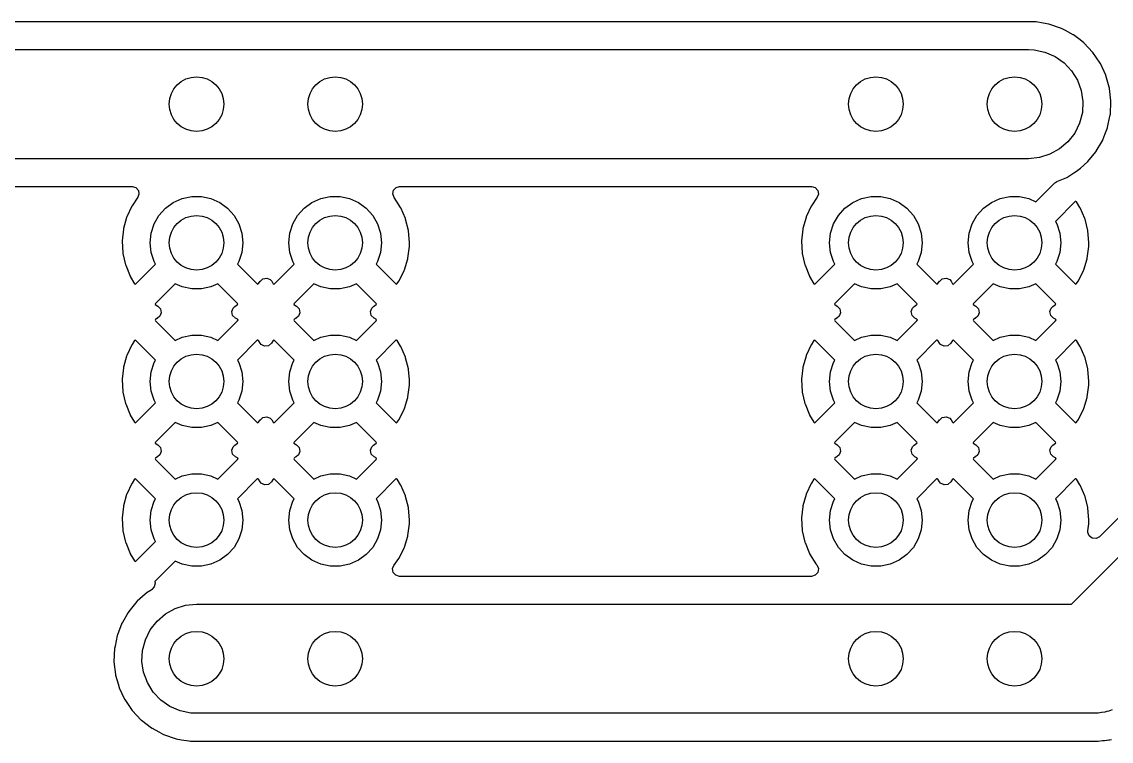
# Model space of a CAD drawing. Extents: x 80 to 223, y -132 to -72.
# Drawn here: x 190.85 to 210.81, y -98.29 to -85.11 of the extents above; entities that cross this region are included whole.
import ezdxf

# ---------------------------------------------------------------- set-up
doc = ezdxf.new("R2010")
doc.units = 0
doc.layers.add('BLACK', color=7, linetype='CONTINUOUS')

msp = doc.modelspace()

# ---------------------------------------------------------------- linework, layer by layer
at = {"layer": 'BLACK', "linetype": 'CONTINUOUS'}
for p, q in [((209.404, -85.1055), (168.595, -85.1055)), ((209.405, -85.1056), (209.404, -85.1055)), ((209.429, -85.1066), (209.405, -85.1056)), ((209.405, -85.1056), (209.405, -85.1056)), ((209.433, -85.1068), (209.429, -85.1066)), ((209.429, -85.1066), (209.429, -85.1066)), ((209.437, -85.1075), (209.433, -85.1068)), ((209.564, -85.1294), (209.437, -85.1075)), ((209.437, -85.1075), (209.437, -85.1075)), ((209.672, -85.1481), (209.564, -85.1294)), ((209.902, -85.2272), (209.672, -85.1481)), ((209.94, -85.2473), (209.902, -85.2272)), ((209.975, -85.2665), (209.94, -85.2473)), ((210.116, -85.3419), (209.975, -85.2665)), ((210.12, -85.3449), (210.116, -85.3419)), ((210.12, -85.345), (210.12, -85.3449)), ((210.242, -85.438), (210.12, -85.345)), ((168.656, -85.614), (209.296, -85.614)), ((209.296, -85.614), (209.401, -85.6195)), ((209.401, -85.6195), (209.598, -85.6608)), ((210.309, -85.4893), (210.242, -85.438)), ((210.475, -85.6657), (210.309, -85.4893)), ((209.598, -85.6608), (209.784, -85.7411)), ((209.784, -85.7411), (209.949, -85.857)), ((210.612, -85.8665), (210.475, -85.6657)), ((209.949, -85.857), (210.088, -86.0039)), ((210.088, -86.0039), (210.195, -86.1756)), ((210.614, -85.871), (210.612, -85.8665)), ((210.712, -86.0819), (210.614, -85.871)), ((210.614, -85.871), (210.614, -85.871)), ((210.195, -86.1756), (210.265, -86.3653)), ((210.714, -86.0865), (210.712, -86.0819)), ((210.712, -86.0819), (210.712, -86.0819)), ((210.716, -86.0913), (210.714, -86.0865)), ((210.777, -86.3057), (210.716, -86.0913)), ((210.265, -86.3653), (210.295, -86.5652)), ((210.781, -86.32), (210.777, -86.3057)), ((210.781, -86.3251), (210.781, -86.32)), ((210.807, -86.5515), (210.781, -86.3251)), ((210.781, -86.3251), (210.781, -86.3251)), ((210.295, -86.5652), (210.284, -86.767)), ((210.797, -86.8037), (210.808, -86.5612)), ((210.808, -86.5612), (210.807, -86.5515)), ((210.284, -86.767), (210.233, -86.9626)), ((210.76, -86.984), (210.796, -86.8086)), ((210.796, -86.8086), (210.797, -86.8037)), ((210.796, -86.8086), (210.796, -86.8086)), ((210.233, -86.9626), (210.144, -87.1439)), ((210.748, -87.0413), (210.76, -86.984)), ((210.144, -87.1439), (210.02, -87.3036)), ((210.661, -87.2679), (210.698, -87.171)), ((210.698, -87.171), (210.746, -87.046)), ((210.746, -87.046), (210.748, -87.0413)), ((210.746, -87.046), (210.746, -87.046)), ((210.02, -87.3036), (209.867, -87.4351)), ((210.539, -87.4777), (210.641, -87.3027)), ((210.641, -87.3027), (210.658, -87.2723)), ((210.658, -87.2723), (210.661, -87.2679)), ((210.658, -87.2723), (210.658, -87.2723)), ((209.296, -87.614), (168.656, -87.614)), ((209.497, -87.5936), (209.296, -87.614)), ((209.69, -87.5331), (209.497, -87.5936)), ((209.867, -87.4351), (209.69, -87.5331)), ((210.411, -87.6328), (210.536, -87.4816)), ((210.536, -87.4816), (210.539, -87.4777)), ((210.536, -87.4816), (210.536, -87.4816)), ((210.203, -87.8258), (210.248, -87.7856)), ((210.248, -87.7856), (210.381, -87.6686)), ((210.381, -87.6686), (210.385, -87.6653)), ((210.381, -87.6686), (210.381, -87.6686)), ((210.385, -87.6653), (210.411, -87.6328)), ((209.819, -88.0308), (209.997, -87.9552)), ((209.997, -87.9552), (210.13, -87.8713)), ((210.13, -87.8713), (210.198, -87.8285)), ((210.198, -87.8285), (210.203, -87.8258)), ((210.198, -87.8285), (210.198, -87.8285)), ((185.077, -88.1225), (192.877, -88.1225)), ((192.877, -88.1225), (192.945, -88.1425)), ((192.945, -88.1425), (192.992, -88.1962)), ((192.992, -88.1962), (193.002, -88.2664)), ((197.652, -88.2592), (197.666, -88.1896)), ((197.666, -88.1896), (197.715, -88.1387)), ((197.715, -88.1387), (197.777, -88.1225)), ((197.777, -88.1225), (205.323, -88.1225)), ((205.323, -88.1225), (205.391, -88.1425)), ((205.391, -88.1425), (205.438, -88.1962)), ((205.438, -88.1962), (205.448, -88.2664)), ((209.434, -88.4031), (209.779, -88.0577)), ((209.779, -88.0577), (209.819, -88.0308)), ((192.981, -88.3195), (192.874, -88.4766)), ((193.002, -88.2664), (192.981, -88.3195)), ((193.631, -88.4179), (193.793, -88.3456)), ((193.793, -88.3456), (193.967, -88.3087)), ((193.967, -88.3087), (194.145, -88.3087)), ((194.145, -88.3087), (194.319, -88.3456)), ((194.319, -88.3456), (194.481, -88.4179)), ((196.171, -88.4179), (196.333, -88.3456)), ((196.333, -88.3456), (196.507, -88.3087)), ((196.507, -88.3087), (196.685, -88.3087)), ((196.685, -88.3087), (196.859, -88.3456)), ((196.859, -88.3456), (197.021, -88.4179)), ((197.676, -88.3223), (197.652, -88.2592)), ((197.676, -88.3226), (197.676, -88.3223)), ((197.677, -88.3246), (197.676, -88.3226)), ((197.677, -88.3254), (197.677, -88.3246)), ((197.678, -88.3269), (197.677, -88.3254)), ((197.794, -88.5057), (197.678, -88.3269)), ((205.427, -88.3195), (205.32, -88.4766)), ((205.448, -88.2664), (205.427, -88.3195)), ((206.077, -88.4179), (206.239, -88.3456)), ((206.239, -88.3456), (206.413, -88.3087)), ((206.413, -88.3087), (206.591, -88.3087)), ((206.591, -88.3087), (206.765, -88.3456)), ((206.765, -88.3456), (206.927, -88.4179)), ((208.617, -88.4179), (208.779, -88.3456)), ((208.779, -88.3456), (208.953, -88.3087)), ((208.953, -88.3087), (209.131, -88.3087)), ((209.131, -88.3087), (209.305, -88.3456)), ((209.305, -88.3456), (209.434, -88.4031)), ((210.155, -88.4004), (209.792, -88.7629)), ((210.164, -88.396), (210.155, -88.4004)), ((210.175, -88.4052), (210.164, -88.396)), ((210.24, -88.5057), (210.175, -88.4052)), ((192.869, -88.4856), (192.779, -88.6788)), ((192.874, -88.4766), (192.869, -88.4856)), ((193.368, -88.6544), (193.487, -88.5223)), ((193.487, -88.5223), (193.631, -88.4179)), ((194.481, -88.4179), (194.625, -88.5223)), ((194.625, -88.5223), (194.744, -88.6544)), ((195.908, -88.6544), (196.027, -88.5223)), ((196.027, -88.5223), (196.171, -88.4179)), ((197.021, -88.4179), (197.165, -88.5223)), ((197.165, -88.5223), (197.284, -88.6544)), ((197.799, -88.5148), (197.794, -88.5057)), ((197.884, -88.7101), (197.799, -88.5148)), ((205.315, -88.4856), (205.225, -88.6788)), ((205.32, -88.4766), (205.315, -88.4856)), ((205.814, -88.6544), (205.933, -88.5223)), ((205.933, -88.5223), (206.077, -88.4179)), ((206.927, -88.4179), (207.071, -88.5223)), ((207.071, -88.5223), (207.19, -88.6544)), ((208.354, -88.6544), (208.473, -88.5223)), ((208.473, -88.5223), (208.617, -88.4179)), ((210.245, -88.5148), (210.24, -88.5057)), ((210.33, -88.7101), (210.245, -88.5148)), ((216.641, -88.4981), (210.6, -94.5392)), ((192.776, -88.6885), (192.719, -88.8937)), ((192.779, -88.6788), (192.776, -88.6885)), ((193.225, -88.9773), (193.279, -88.8083)), ((193.279, -88.8083), (193.368, -88.6544)), ((194.744, -88.6544), (194.833, -88.8083)), ((194.833, -88.8083), (194.887, -88.9773)), ((195.765, -88.9773), (195.819, -88.8083)), ((195.819, -88.8083), (195.908, -88.6544)), ((197.284, -88.6544), (197.373, -88.8083)), ((197.373, -88.8083), (197.427, -88.9773)), ((197.887, -88.7199), (197.884, -88.7101)), ((197.939, -88.9264), (197.887, -88.7199)), ((205.222, -88.6885), (205.165, -88.8937)), ((205.225, -88.6788), (205.222, -88.6885)), ((205.671, -88.9773), (205.725, -88.8083)), ((205.725, -88.8083), (205.814, -88.6544)), ((207.19, -88.6544), (207.279, -88.8083)), ((207.279, -88.8083), (207.333, -88.9773)), ((208.211, -88.9773), (208.265, -88.8083)), ((208.265, -88.8083), (208.354, -88.6544)), ((209.792, -88.7629), (209.819, -88.8083)), ((209.819, -88.8083), (209.873, -88.9773)), ((210.084, -95.774), (217.186, -88.6719)), ((210.333, -88.7199), (210.33, -88.7101)), ((210.385, -88.9264), (210.333, -88.7199)), ((192.717, -88.9038), (192.694, -89.1156)), ((192.719, -88.8937), (192.717, -88.9038)), ((193.206, -89.154), (193.225, -88.9773)), ((194.887, -88.9773), (194.906, -89.154)), ((195.746, -89.154), (195.765, -88.9773)), ((197.427, -88.9773), (197.446, -89.154)), ((197.941, -88.9366), (197.939, -88.9264)), ((197.958, -89.1506), (197.941, -88.9366)), ((205.163, -88.9038), (205.14, -89.1156)), ((205.165, -88.8937), (205.163, -88.9038)), ((205.652, -89.154), (205.671, -88.9773)), ((207.333, -88.9773), (207.352, -89.154)), ((208.192, -89.154), (208.211, -88.9773)), ((209.873, -88.9773), (209.892, -89.154)), ((210.387, -88.9366), (210.385, -88.9264)), ((210.404, -89.1506), (210.387, -88.9366)), ((192.694, -89.1156), (192.694, -89.1259)), ((192.694, -89.1259), (192.706, -89.3385)), ((193.225, -89.3307), (193.206, -89.154)), ((194.906, -89.154), (194.887, -89.3307)), ((195.765, -89.3307), (195.746, -89.154)), ((197.446, -89.154), (197.427, -89.3307)), ((197.957, -89.2172), (197.959, -89.1574)), ((197.959, -89.1574), (197.958, -89.1506)), ((205.14, -89.1156), (205.14, -89.1259)), ((205.14, -89.1259), (205.152, -89.3385)), ((205.671, -89.3307), (205.652, -89.154)), ((207.352, -89.154), (207.333, -89.3307)), ((208.211, -89.3307), (208.192, -89.154)), ((209.892, -89.154), (209.873, -89.3307)), ((210.403, -89.2172), (210.405, -89.1574)), ((210.405, -89.1574), (210.404, -89.1506)), ((192.706, -89.3385), (192.708, -89.3487)), ((192.708, -89.3487), (192.755, -89.5564)), ((193.279, -89.4997), (193.225, -89.3307)), ((194.887, -89.3307), (194.833, -89.4997)), ((195.819, -89.4997), (195.765, -89.3307)), ((197.427, -89.3307), (197.373, -89.4997)), ((197.929, -89.4368), (197.957, -89.2239)), ((197.957, -89.2239), (197.957, -89.2172)), ((205.152, -89.3385), (205.154, -89.3487)), ((205.154, -89.3487), (205.201, -89.5564)), ((205.725, -89.4997), (205.671, -89.3307)), ((207.333, -89.3307), (207.279, -89.4997)), ((208.265, -89.4997), (208.211, -89.3307)), ((209.873, -89.3307), (209.819, -89.4997)), ((210.375, -89.4368), (210.403, -89.2239)), ((210.403, -89.2239), (210.403, -89.2172)), ((192.755, -89.5564), (192.758, -89.5663)), ((192.758, -89.5663), (192.838, -89.7636)), ((192.942, -89.9091), (193.306, -89.5451)), ((193.306, -89.5451), (193.279, -89.4997)), ((194.833, -89.4997), (194.806, -89.5451)), ((194.806, -89.5451), (195.166, -89.9053)), ((195.482, -89.9091), (195.846, -89.5451)), ((195.846, -89.5451), (195.819, -89.4997)), ((197.373, -89.4997), (197.346, -89.5451)), ((197.346, -89.5451), (197.706, -89.9053)), ((197.864, -89.6507), (197.926, -89.4469)), ((197.926, -89.4469), (197.929, -89.4368)), ((205.201, -89.5564), (205.204, -89.5663)), ((205.204, -89.5663), (205.284, -89.7636)), ((205.388, -89.9091), (205.752, -89.5451)), ((205.752, -89.5451), (205.725, -89.4997)), ((207.279, -89.4997), (207.252, -89.5451)), ((207.252, -89.5451), (207.612, -89.9053)), ((207.928, -89.9091), (208.292, -89.5451)), ((208.292, -89.5451), (208.265, -89.4997)), ((209.819, -89.4997), (209.792, -89.5451)), ((209.792, -89.5451), (210.152, -89.9053)), ((210.31, -89.6507), (210.372, -89.4469)), ((210.372, -89.4469), (210.375, -89.4368)), ((192.838, -89.7636), (192.842, -89.7728)), ((192.842, -89.7728), (192.922, -89.9034)), ((195.273, -89.8129), (195.343, -89.8007)), ((195.343, -89.8007), (195.408, -89.8282)), ((197.766, -89.8512), (197.861, -89.6603)), ((197.861, -89.6603), (197.864, -89.6507)), ((205.284, -89.7636), (205.288, -89.7728)), ((205.288, -89.7728), (205.368, -89.9034)), ((207.719, -89.8129), (207.789, -89.8007)), ((207.789, -89.8007), (207.854, -89.8282)), ((210.212, -89.8512), (210.307, -89.6603)), ((210.307, -89.6603), (210.31, -89.6507)), ((192.922, -89.9034), (192.933, -89.9129)), ((192.933, -89.9129), (192.942, -89.9091)), ((193.664, -89.9049), (193.303, -90.2665)), ((193.793, -89.9624), (193.664, -89.9049)), ((193.967, -89.9993), (193.793, -89.9624)), ((194.145, -89.9993), (193.967, -89.9993)), ((194.319, -89.9624), (194.145, -89.9993)), ((194.448, -89.9049), (194.319, -89.9624)), ((194.807, -90.2639), (194.448, -89.9049)), ((195.166, -89.9053), (195.178, -89.9118)), ((195.178, -89.9118), (195.19, -89.9029)), ((195.19, -89.9029), (195.224, -89.8558)), ((195.224, -89.8558), (195.225, -89.8566)), ((195.225, -89.8566), (195.273, -89.8129)), ((195.408, -89.8282), (195.436, -89.86)), ((195.436, -89.86), (195.462, -89.9034)), ((195.462, -89.9034), (195.473, -89.9129)), ((195.473, -89.9129), (195.482, -89.9091)), ((196.204, -89.9049), (195.843, -90.2665)), ((196.333, -89.9624), (196.204, -89.9049)), ((196.507, -89.9993), (196.333, -89.9624)), ((196.685, -89.9993), (196.507, -89.9993)), ((196.859, -89.9624), (196.685, -89.9993)), ((196.988, -89.9049), (196.859, -89.9624)), ((197.347, -90.2639), (196.988, -89.9049)), ((197.706, -89.9053), (197.718, -89.9118)), ((197.718, -89.9118), (197.73, -89.9029)), ((197.73, -89.9029), (197.761, -89.86)), ((197.761, -89.86), (197.766, -89.8512)), ((205.368, -89.9034), (205.379, -89.9129)), ((205.379, -89.9129), (205.388, -89.9091)), ((206.11, -89.9049), (205.749, -90.2665)), ((206.239, -89.9624), (206.11, -89.9049)), ((206.413, -89.9993), (206.239, -89.9624)), ((206.591, -89.9993), (206.413, -89.9993)), ((206.765, -89.9624), (206.591, -89.9993)), ((206.894, -89.9049), (206.765, -89.9624)), ((207.253, -90.2639), (206.894, -89.9049)), ((207.612, -89.9053), (207.624, -89.9118)), ((207.624, -89.9118), (207.636, -89.9029)), ((207.636, -89.9029), (207.67, -89.8558)), ((207.67, -89.8558), (207.671, -89.8566)), ((207.671, -89.8566), (207.719, -89.8129)), ((207.854, -89.8282), (207.882, -89.86)), ((207.882, -89.86), (207.908, -89.9034)), ((207.908, -89.9034), (207.919, -89.9129)), ((207.919, -89.9129), (207.928, -89.9091)), ((208.65, -89.9049), (208.289, -90.2665)), ((208.779, -89.9624), (208.65, -89.9049)), ((208.953, -89.9993), (208.779, -89.9624)), ((209.131, -89.9993), (208.953, -89.9993)), ((209.305, -89.9624), (209.131, -89.9993)), ((209.434, -89.9049), (209.305, -89.9624)), ((209.793, -90.2639), (209.434, -89.9049)), ((210.152, -89.9053), (210.164, -89.9118)), ((210.164, -89.9118), (210.176, -89.9029)), ((210.176, -89.9029), (210.207, -89.86)), ((210.207, -89.86), (210.212, -89.8512)), ((193.303, -90.2665), (193.296, -90.2789)), ((193.296, -90.2789), (193.301, -90.2859)), ((193.301, -90.2859), (193.348, -90.3135)), ((193.348, -90.3135), (193.397, -90.3651)), ((193.397, -90.3651), (193.41, -90.4349)), ((194.703, -90.416), (194.728, -90.3496)), ((194.728, -90.3496), (194.756, -90.323)), ((194.756, -90.323), (194.805, -90.2877)), ((194.805, -90.2877), (194.812, -90.2789)), ((194.814, -90.277), (194.807, -90.2639)), ((194.812, -90.2789), (194.814, -90.277)), ((195.843, -90.2665), (195.836, -90.2789)), ((195.836, -90.2789), (195.841, -90.2859)), ((195.841, -90.2859), (195.888, -90.3135)), ((195.888, -90.3135), (195.937, -90.3651)), ((195.937, -90.3651), (195.95, -90.4349)), ((197.243, -90.416), (197.268, -90.3496)), ((197.268, -90.3496), (197.296, -90.323)), ((197.296, -90.323), (197.345, -90.2877)), ((197.345, -90.2877), (197.352, -90.2789)), ((197.354, -90.277), (197.347, -90.2639)), ((197.352, -90.2789), (197.354, -90.277)), ((205.749, -90.2665), (205.742, -90.2789)), ((205.742, -90.2789), (205.747, -90.2859)), ((205.747, -90.2859), (205.794, -90.3135)), ((205.794, -90.3135), (205.843, -90.3651)), ((205.843, -90.3651), (205.856, -90.4349)), ((207.149, -90.416), (207.174, -90.3496)), ((207.174, -90.3496), (207.202, -90.323)), ((207.202, -90.323), (207.251, -90.2877)), ((207.251, -90.2877), (207.258, -90.2789)), ((207.26, -90.277), (207.253, -90.2639)), ((207.258, -90.2789), (207.26, -90.277)), ((208.289, -90.2665), (208.282, -90.2789)), ((208.282, -90.2789), (208.287, -90.2859)), ((208.287, -90.2859), (208.334, -90.3135)), ((208.334, -90.3135), (208.383, -90.3651)), ((208.383, -90.3651), (208.396, -90.4349)), ((209.689, -90.416), (209.714, -90.3496)), ((209.714, -90.3496), (209.742, -90.323)), ((209.742, -90.323), (209.791, -90.2877)), ((209.791, -90.2877), (209.8, -90.277)), ((209.8, -90.277), (209.793, -90.2639)), ((193.306, -90.5591), (193.297, -90.5704)), ((193.297, -90.5704), (193.304, -90.5828)), ((193.304, -90.5828), (193.664, -90.9431)), ((193.326, -90.544), (193.306, -90.5591)), ((193.334, -90.5385), (193.326, -90.544)), ((193.343, -90.5341), (193.334, -90.5385)), ((193.384, -90.5007), (193.343, -90.5341)), ((193.41, -90.4349), (193.384, -90.5007)), ((194.448, -90.9431), (194.809, -90.5814)), ((194.718, -90.4854), (194.703, -90.416)), ((194.768, -90.5359), (194.718, -90.4854)), ((194.806, -90.5565), (194.768, -90.5359)), ((194.81, -90.5592), (194.806, -90.5565)), ((194.809, -90.5814), (194.816, -90.5685)), ((194.816, -90.5685), (194.81, -90.5592)), ((195.846, -90.5591), (195.837, -90.5704)), ((195.837, -90.5704), (195.844, -90.5828)), ((195.844, -90.5828), (196.204, -90.9431)), ((195.866, -90.544), (195.846, -90.5591)), ((195.874, -90.5385), (195.866, -90.544)), ((195.883, -90.5341), (195.874, -90.5385)), ((195.924, -90.5007), (195.883, -90.5341)), ((195.95, -90.4349), (195.924, -90.5007)), ((196.988, -90.9431), (197.349, -90.5814)), ((197.258, -90.4854), (197.243, -90.416)), ((197.308, -90.5359), (197.258, -90.4854)), ((197.346, -90.5565), (197.308, -90.5359)), ((197.35, -90.5592), (197.346, -90.5565)), ((197.349, -90.5814), (197.356, -90.5685)), ((197.356, -90.5685), (197.35, -90.5592)), ((205.752, -90.5591), (205.743, -90.5704)), ((205.743, -90.5704), (205.75, -90.5828)), ((205.75, -90.5828), (206.11, -90.9431)), ((205.772, -90.544), (205.752, -90.5591)), ((205.78, -90.5385), (205.772, -90.544)), ((205.789, -90.5341), (205.78, -90.5385)), ((205.83, -90.5007), (205.789, -90.5341)), ((205.856, -90.4349), (205.83, -90.5007)), ((206.894, -90.9431), (207.255, -90.5814)), ((207.164, -90.4854), (207.149, -90.416)), ((207.214, -90.5359), (207.164, -90.4854)), ((207.252, -90.5565), (207.214, -90.5359)), ((207.256, -90.5592), (207.252, -90.5565)), ((207.255, -90.5814), (207.262, -90.5685)), ((207.262, -90.5685), (207.256, -90.5592)), ((208.292, -90.5591), (208.283, -90.5704)), ((208.283, -90.5704), (208.29, -90.5828)), ((208.29, -90.5828), (208.65, -90.9431)), ((208.312, -90.544), (208.292, -90.5591)), ((208.32, -90.5385), (208.312, -90.544)), ((208.329, -90.5341), (208.32, -90.5385)), ((208.37, -90.5007), (208.329, -90.5341)), ((208.396, -90.4349), (208.37, -90.5007)), ((209.434, -90.9431), (209.795, -90.5814)), ((209.704, -90.4854), (209.689, -90.416)), ((209.754, -90.5359), (209.704, -90.4854)), ((209.792, -90.5565), (209.754, -90.5359)), ((209.796, -90.5592), (209.792, -90.5565)), ((209.795, -90.5814), (209.802, -90.5685)), ((209.802, -90.5685), (209.796, -90.5592)), ((192.922, -90.9464), (192.874, -91.0167)), ((192.934, -90.9368), (192.922, -90.9464)), ((192.946, -90.9431), (192.934, -90.9368)), ((193.306, -91.3029), (192.946, -90.9431)), ((193.664, -90.9431), (193.793, -90.8856)), ((193.793, -90.8856), (193.967, -90.8487)), ((193.967, -90.8487), (194.145, -90.8487)), ((194.145, -90.8487), (194.319, -90.8856)), ((194.319, -90.8856), (194.448, -90.9431)), ((195.169, -90.9404), (194.806, -91.3029)), ((195.178, -90.936), (195.169, -90.9404)), ((195.189, -90.9452), (195.178, -90.936)), ((195.219, -90.992), (195.189, -90.9452)), ((195.24, -91.0164), (195.219, -90.992)), ((195.429, -90.9945), (195.374, -91.0395)), ((195.462, -90.9464), (195.429, -90.9945)), ((195.474, -90.9368), (195.462, -90.9464)), ((195.486, -90.9431), (195.474, -90.9368)), ((195.846, -91.3029), (195.486, -90.9431)), ((196.204, -90.9431), (196.333, -90.8856)), ((196.333, -90.8856), (196.507, -90.8487)), ((196.507, -90.8487), (196.685, -90.8487)), ((196.685, -90.8487), (196.859, -90.8856)), ((196.859, -90.8856), (196.988, -90.9431)), ((197.709, -90.9404), (197.346, -91.3029)), ((197.718, -90.936), (197.709, -90.9404)), ((197.729, -90.9452), (197.718, -90.936)), ((197.794, -91.0457), (197.729, -90.9452)), ((205.368, -90.9464), (205.32, -91.0167)), ((205.38, -90.9368), (205.368, -90.9464)), ((205.392, -90.9431), (205.38, -90.9368)), ((205.752, -91.3029), (205.392, -90.9431)), ((206.11, -90.9431), (206.239, -90.8856)), ((206.239, -90.8856), (206.413, -90.8487)), ((206.413, -90.8487), (206.591, -90.8487)), ((206.591, -90.8487), (206.765, -90.8856)), ((206.765, -90.8856), (206.894, -90.9431)), ((207.615, -90.9404), (207.252, -91.3029)), ((207.624, -90.936), (207.615, -90.9404)), ((207.635, -90.9452), (207.624, -90.936)), ((207.665, -90.992), (207.635, -90.9452)), ((207.686, -91.0164), (207.665, -90.992)), ((207.875, -90.9945), (207.82, -91.0395)), ((207.908, -90.9464), (207.875, -90.9945)), ((207.92, -90.9368), (207.908, -90.9464)), ((207.932, -90.9431), (207.92, -90.9368)), ((208.292, -91.3029), (207.932, -90.9431)), ((208.65, -90.9431), (208.779, -90.8856)), ((208.779, -90.8856), (208.953, -90.8487)), ((208.953, -90.8487), (209.131, -90.8487)), ((209.131, -90.8487), (209.305, -90.8856)), ((209.305, -90.8856), (209.434, -90.9431)), ((210.155, -90.9404), (209.792, -91.3029)), ((210.164, -90.936), (210.155, -90.9404)), ((210.175, -90.9452), (210.164, -90.936)), ((210.24, -91.0457), (210.175, -90.9452)), ((192.869, -91.0256), (192.779, -91.2188)), ((192.874, -91.0167), (192.869, -91.0256)), ((195.304, -91.0477), (195.24, -91.0164)), ((195.374, -91.0395), (195.304, -91.0477)), ((197.799, -91.0548), (197.794, -91.0457)), ((197.884, -91.2501), (197.799, -91.0548)), ((205.315, -91.0256), (205.225, -91.2188)), ((205.32, -91.0167), (205.315, -91.0256)), ((207.75, -91.0477), (207.686, -91.0164)), ((207.82, -91.0395), (207.75, -91.0477)), ((210.245, -91.0548), (210.24, -91.0457)), ((210.33, -91.2501), (210.245, -91.0548)), ((192.776, -91.2285), (192.719, -91.4337)), ((192.779, -91.2188), (192.776, -91.2285)), ((193.225, -91.5173), (193.279, -91.3483)), ((193.279, -91.3483), (193.306, -91.3029)), ((194.806, -91.3029), (194.833, -91.3483)), ((194.833, -91.3483), (194.887, -91.5173)), ((195.765, -91.5173), (195.819, -91.3483)), ((195.819, -91.3483), (195.846, -91.3029)), ((197.346, -91.3029), (197.373, -91.3483)), ((197.373, -91.3483), (197.427, -91.5173)), ((197.887, -91.2599), (197.884, -91.2501)), ((197.939, -91.4664), (197.887, -91.2599)), ((205.222, -91.2285), (205.165, -91.4337)), ((205.225, -91.2188), (205.222, -91.2285)), ((205.671, -91.5173), (205.725, -91.3483)), ((205.725, -91.3483), (205.752, -91.3029)), ((207.252, -91.3029), (207.279, -91.3483)), ((207.279, -91.3483), (207.333, -91.5173)), ((208.211, -91.5173), (208.265, -91.3483)), ((208.265, -91.3483), (208.292, -91.3029)), ((209.792, -91.3029), (209.819, -91.3483)), ((209.819, -91.3483), (209.873, -91.5173)), ((210.333, -91.2599), (210.33, -91.2501)), ((210.385, -91.4664), (210.333, -91.2599)), ((192.717, -91.4438), (192.694, -91.6556)), ((192.719, -91.4337), (192.717, -91.4438)), ((193.206, -91.694), (193.225, -91.5173)), ((194.887, -91.5173), (194.906, -91.694)), ((195.746, -91.694), (195.765, -91.5173)), ((197.427, -91.5173), (197.446, -91.694)), ((197.941, -91.4766), (197.939, -91.4664)), ((197.956, -91.6659), (197.941, -91.4766)), ((205.163, -91.4438), (205.14, -91.6556)), ((205.165, -91.4337), (205.163, -91.4438)), ((205.652, -91.694), (205.671, -91.5173)), ((207.333, -91.5173), (207.352, -91.694)), ((208.192, -91.694), (208.211, -91.5173)), ((209.873, -91.5173), (209.892, -91.694)), ((210.387, -91.4766), (210.385, -91.4664)), ((210.404, -91.6906), (210.387, -91.4766)), ((192.694, -91.6556), (192.694, -91.6659)), ((192.694, -91.6659), (192.706, -91.8785)), ((193.225, -91.8707), (193.206, -91.694)), ((194.906, -91.694), (194.887, -91.8707)), ((195.765, -91.8707), (195.746, -91.694)), ((197.446, -91.694), (197.427, -91.8707)), ((197.929, -91.9768), (197.957, -91.7639)), ((197.958, -91.6906), (197.956, -91.6659)), ((197.957, -91.7572), (197.959, -91.6974)), ((197.957, -91.7639), (197.957, -91.7572)), ((197.959, -91.6974), (197.958, -91.6906)), ((205.14, -91.6556), (205.14, -91.6659)), ((205.14, -91.6659), (205.152, -91.8785)), ((205.671, -91.8707), (205.652, -91.694)), ((207.352, -91.694), (207.333, -91.8707)), ((208.211, -91.8707), (208.192, -91.694)), ((209.892, -91.694), (209.873, -91.8707)), ((210.375, -91.9768), (210.403, -91.7639)), ((210.403, -91.7572), (210.405, -91.6974)), ((210.403, -91.7639), (210.403, -91.7572)), ((210.405, -91.6974), (210.404, -91.6906)), ((192.706, -91.8785), (192.708, -91.8887)), ((192.708, -91.8887), (192.755, -92.0964)), ((193.279, -92.0397), (193.225, -91.8707)), ((194.887, -91.8707), (194.833, -92.0397)), ((195.819, -92.0397), (195.765, -91.8707)), ((197.427, -91.8707), (197.373, -92.0397)), ((197.864, -92.1907), (197.926, -91.9869)), ((197.926, -91.9869), (197.929, -91.9768)), ((205.152, -91.8785), (205.154, -91.8887)), ((205.154, -91.8887), (205.201, -92.0964)), ((205.725, -92.0397), (205.671, -91.8707)), ((207.333, -91.8707), (207.279, -92.0397)), ((208.265, -92.0397), (208.211, -91.8707)), ((209.873, -91.8707), (209.819, -92.0397)), ((210.31, -92.1907), (210.372, -91.9869)), ((210.372, -91.9869), (210.375, -91.9768)), ((192.755, -92.0964), (192.758, -92.1063)), ((192.758, -92.1063), (192.838, -92.3036)), ((192.942, -92.4491), (193.306, -92.0851)), ((193.306, -92.0851), (193.279, -92.0397)), ((194.833, -92.0397), (194.806, -92.0851)), ((194.806, -92.0851), (195.166, -92.4453)), ((195.482, -92.4491), (195.846, -92.0851)), ((195.846, -92.0851), (195.819, -92.0397)), ((197.373, -92.0397), (197.346, -92.0851)), ((197.346, -92.0851), (197.706, -92.4453)), ((197.766, -92.3912), (197.861, -92.2003)), ((197.861, -92.2003), (197.864, -92.1907)), ((205.201, -92.0964), (205.204, -92.1063)), ((205.204, -92.1063), (205.284, -92.3036)), ((205.388, -92.4491), (205.752, -92.0851)), ((205.752, -92.0851), (205.725, -92.0397)), ((207.279, -92.0397), (207.252, -92.0851)), ((207.252, -92.0851), (207.612, -92.4453)), ((207.928, -92.4491), (208.292, -92.0851)), ((208.292, -92.0851), (208.265, -92.0397)), ((209.819, -92.0397), (209.792, -92.0851)), ((209.792, -92.0851), (210.152, -92.4453)), ((210.212, -92.3912), (210.307, -92.2003)), ((210.307, -92.2003), (210.31, -92.1907)), ((192.838, -92.3036), (192.842, -92.3128)), ((192.842, -92.3128), (192.922, -92.4434)), ((195.19, -92.4429), (195.224, -92.3958)), ((195.224, -92.3958), (195.225, -92.3966)), ((195.225, -92.3966), (195.273, -92.3529)), ((195.273, -92.3529), (195.343, -92.3407)), ((195.343, -92.3407), (195.408, -92.3682)), ((195.408, -92.3682), (195.436, -92.4)), ((195.436, -92.4), (195.462, -92.4434)), ((197.73, -92.4429), (197.761, -92.4)), ((197.761, -92.4), (197.766, -92.3912)), ((205.284, -92.3036), (205.288, -92.3128)), ((205.288, -92.3128), (205.368, -92.4434)), ((207.636, -92.4429), (207.67, -92.3958)), ((207.67, -92.3958), (207.671, -92.3966)), ((207.671, -92.3966), (207.719, -92.3529)), ((207.719, -92.3529), (207.789, -92.3407)), ((207.789, -92.3407), (207.854, -92.3682)), ((207.854, -92.3682), (207.882, -92.4)), ((207.882, -92.4), (207.908, -92.4434)), ((210.176, -92.4429), (210.207, -92.4)), ((210.207, -92.4), (210.212, -92.3912)), ((192.922, -92.4434), (192.933, -92.4529)), ((192.933, -92.4529), (192.942, -92.4491)), ((193.664, -92.4449), (193.303, -92.8065)), ((193.793, -92.5024), (193.664, -92.4449)), ((193.967, -92.5393), (193.793, -92.5024)), ((194.145, -92.5393), (193.967, -92.5393)), ((194.319, -92.5024), (194.145, -92.5393)), ((194.448, -92.4449), (194.319, -92.5024)), ((194.807, -92.8039), (194.448, -92.4449)), ((195.166, -92.4453), (195.178, -92.4518)), ((195.178, -92.4518), (195.19, -92.4429)), ((195.462, -92.4434), (195.473, -92.4529)), ((195.473, -92.4529), (195.482, -92.4491)), ((196.204, -92.4449), (195.843, -92.8065)), ((196.333, -92.5024), (196.204, -92.4449)), ((196.507, -92.5393), (196.333, -92.5024)), ((196.685, -92.5393), (196.507, -92.5393)), ((196.859, -92.5024), (196.685, -92.5393)), ((196.988, -92.4449), (196.859, -92.5024)), ((197.347, -92.8039), (196.988, -92.4449)), ((197.706, -92.4453), (197.718, -92.4518)), ((197.718, -92.4518), (197.73, -92.4429)), ((205.368, -92.4434), (205.379, -92.4529)), ((205.379, -92.4529), (205.388, -92.4491)), ((206.11, -92.4449), (205.749, -92.8065)), ((206.239, -92.5024), (206.11, -92.4449)), ((206.413, -92.5393), (206.239, -92.5024)), ((206.591, -92.5393), (206.413, -92.5393)), ((206.765, -92.5024), (206.591, -92.5393)), ((206.894, -92.4449), (206.765, -92.5024)), ((207.253, -92.8039), (206.894, -92.4449)), ((207.612, -92.4453), (207.624, -92.4518)), ((207.624, -92.4518), (207.636, -92.4429)), ((207.908, -92.4434), (207.919, -92.4529)), ((207.919, -92.4529), (207.928, -92.4491)), ((208.65, -92.4449), (208.289, -92.8065)), ((208.779, -92.5024), (208.65, -92.4449)), ((208.953, -92.5393), (208.779, -92.5024)), ((209.131, -92.5393), (208.953, -92.5393)), ((209.305, -92.5024), (209.131, -92.5393)), ((209.434, -92.4449), (209.305, -92.5024)), ((209.793, -92.8039), (209.434, -92.4449)), ((210.152, -92.4453), (210.164, -92.4518)), ((210.164, -92.4518), (210.176, -92.4429)), ((194.814, -92.817), (194.807, -92.8039)), ((197.354, -92.817), (197.347, -92.8039)), ((207.26, -92.817), (207.253, -92.8039)), ((209.8, -92.817), (209.793, -92.8039)), ((193.303, -92.8065), (193.296, -92.8189)), ((193.296, -92.8189), (193.301, -92.8259)), ((193.301, -92.8259), (193.348, -92.8535)), ((193.348, -92.8535), (193.397, -92.9051)), ((193.41, -92.9749), (193.384, -93.0407)), ((193.397, -92.9051), (193.41, -92.9749)), ((194.703, -92.956), (194.728, -92.8896)), ((194.718, -93.0254), (194.703, -92.956)), ((194.728, -92.8896), (194.756, -92.863)), ((194.756, -92.863), (194.805, -92.8277)), ((194.805, -92.8277), (194.812, -92.8189)), ((194.812, -92.8189), (194.814, -92.817)), ((195.843, -92.8065), (195.836, -92.8189)), ((195.836, -92.8189), (195.841, -92.8259)), ((195.841, -92.8259), (195.888, -92.8535)), ((195.888, -92.8535), (195.937, -92.9051)), ((195.95, -92.9749), (195.924, -93.0407)), ((195.937, -92.9051), (195.95, -92.9749)), ((197.243, -92.956), (197.268, -92.8896)), ((197.258, -93.0254), (197.243, -92.956)), ((197.268, -92.8896), (197.296, -92.863)), ((197.296, -92.863), (197.345, -92.8277)), ((197.345, -92.8277), (197.352, -92.8189)), ((197.352, -92.8189), (197.354, -92.817)), ((205.749, -92.8065), (205.742, -92.8189)), ((205.742, -92.8189), (205.747, -92.8259)), ((205.747, -92.8259), (205.794, -92.8535)), ((205.794, -92.8535), (205.843, -92.9051)), ((205.856, -92.9749), (205.83, -93.0407)), ((205.843, -92.9051), (205.856, -92.9749)), ((207.149, -92.956), (207.174, -92.8896)), ((207.164, -93.0254), (207.149, -92.956)), ((207.174, -92.8896), (207.202, -92.863)), ((207.202, -92.863), (207.251, -92.8277)), ((207.251, -92.8277), (207.258, -92.8189)), ((207.258, -92.8189), (207.26, -92.817)), ((208.289, -92.8065), (208.282, -92.8189)), ((208.282, -92.8189), (208.287, -92.8259)), ((208.287, -92.8259), (208.334, -92.8535)), ((208.334, -92.8535), (208.383, -92.9051)), ((208.396, -92.9749), (208.37, -93.0407)), ((208.383, -92.9051), (208.396, -92.9749)), ((209.689, -92.956), (209.714, -92.8896)), ((209.704, -93.0254), (209.689, -92.956)), ((209.714, -92.8896), (209.742, -92.863)), ((209.742, -92.863), (209.791, -92.8277)), ((209.791, -92.8277), (209.8, -92.817)), ((193.306, -93.0991), (193.297, -93.1104)), ((193.297, -93.1104), (193.304, -93.1228)), ((193.304, -93.1228), (193.664, -93.4831)), ((193.326, -93.084), (193.306, -93.0991)), ((193.334, -93.0785), (193.326, -93.084)), ((193.343, -93.0741), (193.334, -93.0785)), ((193.384, -93.0407), (193.343, -93.0741)), ((194.448, -93.4831), (194.809, -93.1214)), ((194.768, -93.0759), (194.718, -93.0254)), ((194.806, -93.0965), (194.768, -93.0759)), ((194.81, -93.0992), (194.806, -93.0965)), ((194.809, -93.1214), (194.816, -93.1085)), ((194.816, -93.1085), (194.81, -93.0992)), ((195.846, -93.0991), (195.837, -93.1104)), ((195.837, -93.1104), (195.844, -93.1228)), ((195.844, -93.1228), (196.204, -93.4831)), ((195.866, -93.084), (195.846, -93.0991)), ((195.874, -93.0785), (195.866, -93.084)), ((195.883, -93.0741), (195.874, -93.0785)), ((195.924, -93.0407), (195.883, -93.0741)), ((196.988, -93.4831), (197.349, -93.1214)), ((197.308, -93.0759), (197.258, -93.0254)), ((197.346, -93.0965), (197.308, -93.0759)), ((197.35, -93.0992), (197.346, -93.0965)), ((197.349, -93.1214), (197.356, -93.1085)), ((197.356, -93.1085), (197.35, -93.0992)), ((205.752, -93.0991), (205.743, -93.1104)), ((205.743, -93.1104), (205.75, -93.1228)), ((205.75, -93.1228), (206.11, -93.4831)), ((205.772, -93.084), (205.752, -93.0991)), ((205.78, -93.0785), (205.772, -93.084)), ((205.789, -93.0741), (205.78, -93.0785)), ((205.83, -93.0407), (205.789, -93.0741)), ((206.894, -93.4831), (207.255, -93.1214)), ((207.214, -93.0759), (207.164, -93.0254)), ((207.252, -93.0965), (207.214, -93.0759)), ((207.256, -93.0992), (207.252, -93.0965)), ((207.255, -93.1214), (207.262, -93.1085)), ((207.262, -93.1085), (207.256, -93.0992)), ((208.292, -93.0991), (208.283, -93.1104)), ((208.283, -93.1104), (208.29, -93.1228)), ((208.29, -93.1228), (208.65, -93.4831)), ((208.312, -93.084), (208.292, -93.0991)), ((208.32, -93.0785), (208.312, -93.084)), ((208.329, -93.0741), (208.32, -93.0785)), ((208.37, -93.0407), (208.329, -93.0741)), ((209.434, -93.4831), (209.795, -93.1214)), ((209.754, -93.0759), (209.704, -93.0254)), ((209.792, -93.0965), (209.754, -93.0759)), ((209.796, -93.0992), (209.792, -93.0965)), ((209.795, -93.1214), (209.802, -93.1085)), ((209.802, -93.1085), (209.796, -93.0992)), ((193.793, -93.4256), (193.967, -93.3887)), ((193.967, -93.3887), (194.145, -93.3887)), ((194.145, -93.3887), (194.319, -93.4256)), ((196.333, -93.4256), (196.507, -93.3887)), ((196.507, -93.3887), (196.685, -93.3887)), ((196.685, -93.3887), (196.859, -93.4256)), ((206.239, -93.4256), (206.413, -93.3887)), ((206.413, -93.3887), (206.591, -93.3887)), ((206.591, -93.3887), (206.765, -93.4256)), ((208.779, -93.4256), (208.953, -93.3887)), ((208.953, -93.3887), (209.131, -93.3887)), ((209.131, -93.3887), (209.305, -93.4256)), ((192.869, -93.5656), (192.779, -93.7588)), ((192.874, -93.5567), (192.869, -93.5656)), ((192.922, -93.4864), (192.874, -93.5567)), ((192.934, -93.4768), (192.922, -93.4864)), ((192.946, -93.4831), (192.934, -93.4768)), ((193.306, -93.8429), (192.946, -93.4831)), ((193.664, -93.4831), (193.793, -93.4256)), ((194.319, -93.4256), (194.448, -93.4831)), ((195.169, -93.4804), (194.806, -93.8429)), ((195.178, -93.476), (195.169, -93.4804)), ((195.189, -93.4852), (195.178, -93.476)), ((195.219, -93.532), (195.189, -93.4852)), ((195.24, -93.5564), (195.219, -93.532)), ((195.304, -93.5877), (195.24, -93.5564)), ((195.374, -93.5795), (195.304, -93.5877)), ((195.429, -93.5345), (195.374, -93.5795)), ((195.462, -93.4864), (195.429, -93.5345)), ((195.474, -93.4768), (195.462, -93.4864)), ((195.486, -93.4831), (195.474, -93.4768)), ((195.846, -93.8429), (195.486, -93.4831)), ((196.204, -93.4831), (196.333, -93.4256)), ((196.859, -93.4256), (196.988, -93.4831)), ((197.709, -93.4804), (197.346, -93.8429)), ((197.718, -93.476), (197.709, -93.4804)), ((197.729, -93.4852), (197.718, -93.476)), ((197.794, -93.5857), (197.729, -93.4852)), ((197.799, -93.5948), (197.794, -93.5857)), ((197.884, -93.7901), (197.799, -93.5948)), ((205.315, -93.5656), (205.225, -93.7588)), ((205.32, -93.5567), (205.315, -93.5656)), ((205.368, -93.4864), (205.32, -93.5567)), ((205.38, -93.4768), (205.368, -93.4864)), ((205.392, -93.4831), (205.38, -93.4768)), ((205.752, -93.8429), (205.392, -93.4831)), ((206.11, -93.4831), (206.239, -93.4256)), ((206.765, -93.4256), (206.894, -93.4831)), ((207.615, -93.4804), (207.252, -93.8429)), ((207.624, -93.476), (207.615, -93.4804)), ((207.635, -93.4852), (207.624, -93.476)), ((207.665, -93.532), (207.635, -93.4852)), ((207.686, -93.5564), (207.665, -93.532)), ((207.75, -93.5877), (207.686, -93.5564)), ((207.82, -93.5795), (207.75, -93.5877)), ((207.875, -93.5345), (207.82, -93.5795)), ((207.908, -93.4864), (207.875, -93.5345)), ((207.92, -93.4768), (207.908, -93.4864)), ((207.932, -93.4831), (207.92, -93.4768)), ((208.292, -93.8429), (207.932, -93.4831)), ((208.65, -93.4831), (208.779, -93.4256)), ((209.305, -93.4256), (209.434, -93.4831)), ((210.155, -93.4804), (209.792, -93.8429)), ((210.164, -93.476), (210.155, -93.4804)), ((210.175, -93.4852), (210.164, -93.476)), ((210.24, -93.5857), (210.175, -93.4852)), ((210.245, -93.5948), (210.24, -93.5857)), ((210.33, -93.7901), (210.245, -93.5948)), ((192.776, -93.7685), (192.719, -93.9737)), ((192.779, -93.7588), (192.776, -93.7685)), ((197.887, -93.7999), (197.884, -93.7901)), ((197.939, -94.0064), (197.887, -93.7999)), ((205.222, -93.7685), (205.165, -93.9737)), ((205.225, -93.7588), (205.222, -93.7685)), ((210.333, -93.7999), (210.33, -93.7901)), ((210.385, -94.0064), (210.333, -93.7999)), ((192.717, -93.9838), (192.694, -94.1956)), ((192.719, -93.9737), (192.717, -93.9838)), ((193.225, -94.0573), (193.279, -93.8883)), ((193.279, -93.8883), (193.306, -93.8429)), ((194.806, -93.8429), (194.833, -93.8883)), ((194.833, -93.8883), (194.887, -94.0573)), ((195.765, -94.0573), (195.819, -93.8883)), ((195.819, -93.8883), (195.846, -93.8429)), ((197.346, -93.8429), (197.373, -93.8883)), ((197.373, -93.8883), (197.427, -94.0573)), ((205.163, -93.9838), (205.14, -94.1956)), ((205.165, -93.9737), (205.163, -93.9838)), ((205.671, -94.0573), (205.725, -93.8883)), ((205.725, -93.8883), (205.752, -93.8429)), ((207.252, -93.8429), (207.279, -93.8883)), ((207.279, -93.8883), (207.333, -94.0573)), ((208.211, -94.0573), (208.265, -93.8883)), ((208.265, -93.8883), (208.292, -93.8429)), ((209.792, -93.8429), (209.819, -93.8883)), ((209.819, -93.8883), (209.873, -94.0573)), ((192.694, -94.1956), (192.694, -94.2059)), ((193.206, -94.234), (193.225, -94.0573)), ((194.887, -94.0573), (194.906, -94.234)), ((195.746, -94.234), (195.765, -94.0573)), ((197.427, -94.0573), (197.446, -94.234)), ((197.941, -94.0166), (197.939, -94.0064)), ((197.958, -94.2306), (197.941, -94.0166)), ((205.14, -94.1956), (205.14, -94.2059)), ((205.652, -94.234), (205.671, -94.0573)), ((207.333, -94.0573), (207.352, -94.234)), ((208.192, -94.234), (208.211, -94.0573)), ((209.873, -94.0573), (209.892, -94.234)), ((210.387, -94.0166), (210.385, -94.0064)), ((210.404, -94.2306), (210.387, -94.0166)), ((192.694, -94.2059), (192.706, -94.4185)), ((193.225, -94.4107), (193.206, -94.234)), ((194.906, -94.234), (194.887, -94.4107)), ((195.765, -94.4107), (195.746, -94.234)), ((197.446, -94.234), (197.427, -94.4107)), ((197.929, -94.5168), (197.957, -94.3039)), ((197.957, -94.2972), (197.959, -94.2374)), ((197.957, -94.3039), (197.957, -94.2972)), ((197.959, -94.2374), (197.958, -94.2306)), ((205.14, -94.2059), (205.152, -94.4185)), ((205.671, -94.4107), (205.652, -94.234)), ((207.352, -94.234), (207.333, -94.4107)), ((208.211, -94.4107), (208.192, -94.234)), ((209.892, -94.234), (209.873, -94.4107)), ((210.386, -94.4337), (210.403, -94.3039)), ((210.403, -94.2972), (210.405, -94.2374)), ((210.403, -94.3039), (210.403, -94.2972)), ((210.405, -94.2374), (210.404, -94.2306)), ((192.706, -94.4185), (192.708, -94.4287)), ((192.708, -94.4287), (192.755, -94.6364)), ((193.279, -94.5797), (193.225, -94.4107)), ((193.306, -94.6251), (193.279, -94.5797)), ((194.833, -94.5797), (194.744, -94.7336)), ((194.887, -94.4107), (194.833, -94.5797)), ((195.819, -94.5797), (195.765, -94.4107)), ((195.908, -94.7336), (195.819, -94.5797)), ((197.373, -94.5797), (197.284, -94.7336)), ((197.427, -94.4107), (197.373, -94.5797)), ((197.864, -94.7307), (197.926, -94.5269)), ((197.926, -94.5269), (197.929, -94.5168)), ((205.152, -94.4185), (205.154, -94.4287)), ((205.154, -94.4287), (205.201, -94.6364)), ((205.725, -94.5797), (205.671, -94.4107)), ((205.814, -94.7336), (205.725, -94.5797)), ((207.279, -94.5797), (207.19, -94.7336)), ((207.333, -94.4107), (207.279, -94.5797)), ((208.265, -94.5797), (208.211, -94.4107)), ((208.354, -94.7336), (208.265, -94.5797)), ((209.819, -94.5797), (209.73, -94.7336)), ((209.873, -94.4107), (209.819, -94.5797)), ((210.385, -94.4591), (210.386, -94.4337)), ((210.41, -94.5256), (210.385, -94.4591)), ((210.466, -94.5682), (210.41, -94.5256)), ((210.537, -94.5732), (210.466, -94.5682)), ((210.6, -94.5392), (210.537, -94.5732)), ((192.755, -94.6364), (192.758, -94.6463)), ((192.758, -94.6463), (192.838, -94.8436)), ((192.942, -94.9891), (193.306, -94.6251)), ((194.744, -94.7336), (194.625, -94.8657)), ((196.027, -94.8657), (195.908, -94.7336)), ((197.284, -94.7336), (197.165, -94.8657)), ((197.766, -94.9312), (197.861, -94.7403)), ((197.861, -94.7403), (197.864, -94.7307)), ((205.201, -94.6364), (205.204, -94.6463)), ((205.204, -94.6463), (205.284, -94.8436)), ((205.933, -94.8657), (205.814, -94.7336)), ((207.19, -94.7336), (207.071, -94.8657)), ((208.473, -94.8657), (208.354, -94.7336)), ((209.73, -94.7336), (209.611, -94.8657)), ((192.838, -94.8436), (192.842, -94.8528)), ((192.842, -94.8528), (192.922, -94.9834)), ((192.922, -94.9834), (192.933, -94.9929)), ((192.933, -94.9929), (192.942, -94.9891)), ((193.664, -94.9849), (193.303, -95.3465)), ((193.793, -95.0424), (193.664, -94.9849)), ((194.481, -94.9701), (194.319, -95.0424)), ((194.625, -94.8657), (194.481, -94.9701)), ((196.171, -94.9701), (196.027, -94.8657)), ((196.333, -95.0424), (196.171, -94.9701)), ((197.021, -94.9701), (196.859, -95.0424)), ((197.165, -94.8657), (197.021, -94.9701)), ((197.67, -95.066), (197.761, -94.94)), ((197.761, -94.94), (197.766, -94.9312)), ((205.284, -94.8436), (205.288, -94.8528)), ((205.288, -94.8528), (205.4, -95.0344)), ((206.077, -94.9701), (205.933, -94.8657)), ((206.239, -95.0424), (206.077, -94.9701)), ((206.927, -94.9701), (206.765, -95.0424)), ((207.071, -94.8657), (206.927, -94.9701)), ((208.617, -94.9701), (208.473, -94.8657)), ((208.779, -95.0424), (208.617, -94.9701)), ((209.467, -94.9701), (209.305, -95.0424)), ((209.611, -94.8657), (209.467, -94.9701)), ((193.967, -95.0793), (193.793, -95.0424)), ((194.145, -95.0793), (193.967, -95.0793)), ((194.319, -95.0424), (194.145, -95.0793)), ((196.507, -95.0793), (196.333, -95.0424)), ((196.685, -95.0793), (196.507, -95.0793)), ((196.859, -95.0424), (196.685, -95.0793)), ((197.648, -95.1216), (197.67, -95.066)), ((197.658, -95.1918), (197.648, -95.1216)), ((197.705, -95.2455), (197.658, -95.1918)), ((205.438, -95.1919), (205.391, -95.2455)), ((205.4, -95.0344), (205.406, -95.0427)), ((205.406, -95.0427), (205.418, -95.057)), ((205.418, -95.057), (205.448, -95.1216)), ((205.448, -95.1216), (205.438, -95.1919)), ((206.413, -95.0793), (206.239, -95.0424)), ((206.591, -95.0793), (206.413, -95.0793)), ((206.765, -95.0424), (206.591, -95.0793)), ((208.953, -95.0793), (208.779, -95.0424)), ((209.131, -95.0793), (208.953, -95.0793)), ((209.305, -95.0424), (209.131, -95.0793)), ((193.297, -95.3903), (193.282, -95.4597)), ((193.303, -95.3465), (193.295, -95.3604)), ((193.295, -95.3604), (193.297, -95.3903)), ((197.773, -95.2655), (197.705, -95.2455)), ((205.323, -95.2655), (197.773, -95.2655)), ((205.391, -95.2455), (205.323, -95.2655)), ((193.118, -95.5901), (192.971, -95.7193)), ((193.149, -95.5622), (193.118, -95.5901)), ((193.154, -95.5595), (193.149, -95.5622)), ((193.223, -95.5161), (193.154, -95.5595)), ((193.154, -95.5595), (193.154, -95.5595)), ((193.239, -95.5059), (193.223, -95.5161)), ((193.282, -95.4597), (193.239, -95.5059)), ((192.964, -95.7266), (192.817, -95.9061)), ((192.967, -95.7227), (192.964, -95.7266)), ((192.964, -95.7266), (192.964, -95.7266)), ((192.971, -95.7194), (192.967, -95.7227)), ((192.971, -95.7193), (192.971, -95.7194)), ((193.662, -95.8549), (193.855, -95.7944)), ((193.855, -95.7944), (194.056, -95.774)), ((194.056, -95.774), (210.084, -95.774)), ((192.802, -95.9295), (192.697, -96.1096)), ((192.813, -95.9103), (192.802, -95.9295)), ((192.817, -95.9061), (192.813, -95.9103)), ((193.332, -96.0844), (193.485, -95.9529)), ((193.485, -95.9529), (193.662, -95.8549)), ((192.689, -96.1248), (192.608, -96.3374)), ((192.691, -96.1201), (192.689, -96.1248)), ((192.697, -96.1096), (192.691, -96.1201)), ((193.208, -96.2441), (193.332, -96.0844)), ((192.603, -96.3517), (192.563, -96.5446)), ((192.604, -96.3467), (192.603, -96.3517)), ((192.603, -96.3517), (192.603, -96.3517)), ((192.608, -96.3374), (192.604, -96.3467)), ((193.119, -96.4254), (193.208, -96.2441)), ((192.555, -96.5843), (192.544, -96.8268)), ((192.563, -96.5446), (192.555, -96.5843)), ((193.068, -96.621), (193.119, -96.4254)), ((193.057, -96.8229), (193.068, -96.621)), ((192.544, -96.8268), (192.544, -96.8318)), ((192.544, -96.8318), (192.544, -96.8318)), ((192.544, -96.8318), (192.571, -97.0624)), ((193.087, -97.0227), (193.057, -96.8229)), ((192.571, -97.0624), (192.571, -97.068)), ((192.571, -97.068), (192.573, -97.0728)), ((192.573, -97.0728), (192.573, -97.0728)), ((192.573, -97.0728), (192.618, -97.233)), ((193.157, -97.2124), (193.087, -97.0227)), ((192.618, -97.233), (192.638, -97.3015)), ((192.638, -97.3015), (192.64, -97.3061)), ((192.64, -97.3061), (192.64, -97.3061)), ((192.64, -97.3061), (192.738, -97.517)), ((193.264, -97.3841), (193.157, -97.2124)), ((193.403, -97.531), (193.264, -97.3841)), ((192.738, -97.517), (192.74, -97.5215)), ((192.74, -97.5215), (192.877, -97.7223)), ((193.568, -97.6469), (193.403, -97.531)), ((192.877, -97.7223), (193.043, -97.8987)), ((193.754, -97.7272), (193.568, -97.6469)), ((193.951, -97.7685), (193.754, -97.7272)), ((194.056, -97.774), (193.951, -97.7685)), ((210.498, -97.774), (194.056, -97.774)), ((210.535, -97.7703), (210.498, -97.774)), ((210.571, -97.7713), (210.535, -97.7703)), ((210.635, -97.7601), (210.571, -97.7713)), ((210.699, -97.7536), (210.635, -97.7601)), ((210.734, -97.7426), (210.699, -97.7536)), ((210.77, -97.7362), (210.734, -97.7426)), ((210.83, -97.7124), (210.77, -97.7362)), ((193.043, -97.8987), (193.047, -97.9018)), ((193.047, -97.9018), (193.047, -97.9018)), ((193.047, -97.9018), (193.232, -98.043)), ((193.232, -98.043), (193.232, -98.043)), ((193.232, -98.043), (193.236, -98.0461)), ((193.236, -98.0461), (193.241, -98.0485)), ((193.241, -98.0485), (193.241, -98.0485)), ((193.241, -98.0485), (193.365, -98.1152)), ((193.365, -98.1152), (193.45, -98.1608)), ((193.45, -98.1608), (193.68, -98.2399)), ((193.68, -98.2399), (193.779, -98.257)), ((193.779, -98.257), (193.915, -98.2805)), ((193.915, -98.2805), (193.915, -98.2805)), ((193.915, -98.2805), (193.919, -98.2812)), ((193.919, -98.2812), (193.923, -98.2814)), ((193.923, -98.2814), (193.923, -98.2814)), ((193.923, -98.2814), (193.947, -98.2824)), ((193.947, -98.2824), (193.947, -98.2824)), ((193.947, -98.2824), (193.948, -98.2825)), ((193.948, -98.2825), (210.474, -98.2825)), ((210.474, -98.2825), (210.478, -98.2825)), ((210.478, -98.2825), (210.572, -98.2852)), ((210.572, -98.2852), (210.572, -98.2852)), ((210.572, -98.2852), (210.577, -98.2853)), ((210.577, -98.2853), (210.655, -98.2749)), ((210.655, -98.2749), (210.662, -98.2742)), ((210.662, -98.2742), (210.69, -98.2719)), ((210.69, -98.2719), (210.735, -98.2683)), ((210.735, -98.2683), (210.74, -98.2679)), ((210.735, -98.2683), (210.735, -98.2683)), ((210.74, -98.2679), (210.772, -98.2601)), ((210.772, -98.2601), (210.785, -98.2576)), ((210.785, -98.2576), (210.818, -98.2532))]:
    msp.add_line(p, q, dxfattribs=at)
at = {"layer": 'BLACK'}
for centre in [(194.056, -86.614), (196.596, -86.614), (206.502, -86.614), (209.042, -86.614), (194.056, -89.154), (196.596, -89.154), (206.502, -89.154), (209.042, -89.154), (194.056, -91.694), (196.596, -91.694), (206.502, -91.694), (209.042, -91.694), (194.056, -94.234), (196.596, -94.234), (206.502, -94.234), (209.042, -94.234), (194.056, -96.774), (196.596, -96.774), (206.502, -96.774), (209.042, -96.774)]:
    msp.add_circle(centre, 0.5, dxfattribs=at)

doc.saveas('drawing.dxf')
